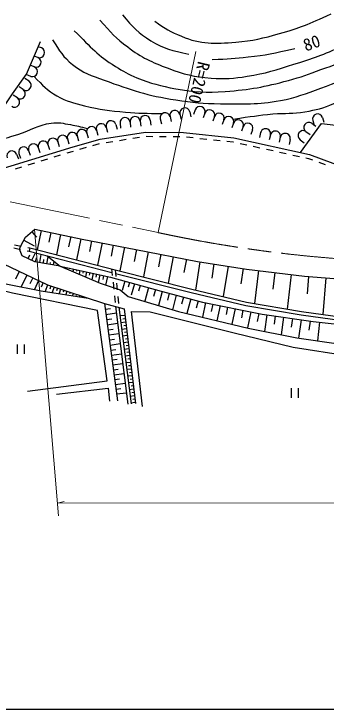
# Model space of a CAD drawing. Units: millimetres, scale not verified. Extents: x 40000 to 680000, y 20000 to 380000.
# Drawn here: x 371105 to 417378, y 205000 to 307950 of the extents above; entities that cross this region are included whole.
import ezdxf
from ezdxf.enums import TextEntityAlignment as Align

# ---------------------------------------------------------------- set-up
doc = ezdxf.new("R2010")
doc.units = ezdxf.units.MM
doc.header["$LTSCALE"] = 1000
doc.linetypes.add('CHAIN', pattern=[18.5, 12, -1.5, 3.5, -1.5])
for name, color, linetype, lineweight in [('M-BGD', 7, 'Continuous', 25), ('M-BMK', 2, 'CHAIN', 13), ('M-STR-HTXT', 7, 'Continuous', 13), ('M-TTL-BAND', 7, 'Continuous', 25)]:
    doc.layers.add(name, color=color, linetype=linetype, lineweight=lineweight)
doc.styles.add('ＭＳ ゴシック', font='')
doc.styles.get('ＭＳ ゴシック').set_extended_font_data('MS Gothic')

msp = doc.modelspace()

# ---------------------------------------------------------------- linework, layer by layer
at = {"layer": 'M-BGD'}
for p, q in [((375175, 302920), (374718, 303091)), ((374651, 301515), (374120, 301713)), ((374127, 300110), (373522, 300335)), ((373602, 298704), (372911, 298962)), ((373347, 297975), (372731, 298403)), ((372490, 296743), (371875, 297172)), ((371634, 295512), (371018, 295940)), ((397158, 293456), (397336, 292728)), ((397991, 293743), (397745, 293035)), ((392787, 292387), (392965, 291659)), ((394244, 292744), (394422, 292015)), ((395701, 293100), (395879, 292371)), ((399408, 293250), (399161, 292541)), ((400824, 292756), (400578, 292048)), ((416832, 292609), (417057, 291894)), ((386221, 291590), (386435, 290872)), ((386836, 291783), (386911, 291037)), ((388328, 291933), (388403, 291187)), ((389821, 292084), (389896, 291337)), ((391313, 292234), (391388, 291488)), ((402241, 292263), (401994, 291554)), ((403657, 291769), (403411, 291061)), ((415251, 291765), (415865, 291335)), ((415401, 292159), (415626, 291444)), ((383346, 290732), (383561, 290014)), ((384783, 291161), (384998, 290443)), ((405074, 291276), (404827, 290567)), ((406490, 290782), (406244, 290074)), ((407674, 290373), (407501, 289643)), ((414389, 290537), (415004, 290106)), ((379034, 289446), (379248, 288727)), ((380471, 289875), (380686, 289156)), ((381909, 290303), (382123, 289585)), ((386744, 289226), (387732, 289377)), ((388720, 289529), (389709, 289680)), ((390698, 289824), (391698, 289816)), ((392698, 289807), (393698, 289799)), ((394698, 289791), (395698, 289782)), ((396695, 289729), (397690, 289626)), ((398685, 289523), (399679, 289420)), ((400674, 289316), (401669, 289213)), ((409133, 290027), (408960, 289297)), ((410593, 289681), (410420, 288951)), ((412052, 289335), (411879, 288605)), ((413528, 289309), (414142, 288878)), ((376159, 288588), (376374, 287869)), ((377597, 289017), (377811, 288298)), ((382823, 288466), (383785, 288740)), ((384767, 288923), (385755, 289074)), ((402663, 289110), (403590, 289014)), ((403590, 289014), (403657, 288999)), ((404633, 288782), (405609, 288566)), ((406585, 288349), (407562, 288133)), ((371847, 287301), (372062, 286582)), ((373285, 287730), (373499, 287011)), ((374722, 288159), (374936, 287440)), ((378982, 287352), (379939, 287642)), ((380900, 287918), (381861, 288192)), ((408538, 287916), (409514, 287700)), ((410490, 287483), (411467, 287267)), ((371515, 287172), (371782, 286472)), ((375154, 286190), (376111, 286481)), ((377068, 286771), (378025, 287062)), ((412443, 287050), (413419, 286833)), ((414396, 286617), (414769, 286534)), ((414769, 286534), (415349, 286322)), ((371326, 285029), (372283, 285319)), ((373240, 285610), (374197, 285900)), ((416289, 285980), (417228, 285637)), ((373764, 275693), (374473, 274886)), ((375164, 275861), (374577, 273001)), ((376595, 275568), (376301, 274137)), ((378025, 275274), (377410, 272278)), ((379523, 274967), (379216, 273468)), ((372597, 274453), (374101, 273613)), ((381022, 274659), (380377, 271520)), ((382594, 274351), (382289, 272779)), ((384167, 274046), (383521, 270718)), ((371111, 273285), (372088, 273073)), ((371212, 273775), (372189, 273562)), ((373066, 272860), (373347, 272799)), ((373167, 273350), (373448, 273289)), ((373448, 273289), (373347, 272799)), ((385831, 273723), (385508, 272059)), ((387495, 273400), (386811, 269880)), ((389255, 273058), (388914, 271298)), ((373215, 271722), (373476, 272271)), ((373346, 272799), (385644, 269660)), ((373764, 271461), (374286, 272559)), ((374332, 271229), (374438, 271836)), ((374940, 271123), (375151, 272338)), ((375999, 270939), (376183, 271998)), ((391015, 272717), (390295, 268999)), ((392874, 272357), (392514, 270498)), ((394733, 271996), (393972, 268070)), ((375469, 271031), (375561, 271561)), ((376491, 270853), (376538, 271118)), ((376984, 270767), (377076, 271297)), ((396696, 271616), (396316, 269652)), ((398662, 271246), (398000, 267060)), ((400755, 270915), (400424, 268822)), ((371869, 269825), (371325, 268668)), ((378946, 270384), (378905, 270194)), ((379435, 270277), (379414, 270183)), ((379924, 270171), (379841, 269792)), ((380412, 270065), (380371, 269876)), ((380901, 269959), (380777, 269391)), ((381389, 269853), (381328, 269568)), ((381878, 269746), (381713, 268989)), ((385589, 270190), (385693, 269195)), ((386106, 270058), (386209, 269063)), ((402847, 270584), (402136, 266084)), ((405098, 270229), (404742, 267979)), ((407356, 269935), (406760, 265070)), ((373026, 269281), (372202, 267530)), ((373901, 268869), (373489, 267994)), ((382367, 269640), (382284, 269261)), ((382855, 269534), (382649, 268587)), ((383344, 269428), (383241, 268954)), ((383832, 269321), (383585, 268185)), ((384401, 269198), (384277, 268630)), ((384969, 269074), (384692, 267802)), ((409789, 269636), (409490, 267204)), ((412221, 269338), (411596, 264243)), ((414771, 269053), (414573, 266494)), ((417330, 268855), (416910, 263439)), ((374776, 268458), (374160, 267148)), ((375431, 268150), (375123, 267495)), ((376086, 267844), (375764, 266860)), ((376578, 267683), (376417, 267191)), ((385796, 268200), (385899, 267206)), ((386312, 268069), (386415, 267074)), ((387553, 268384), (387159, 266968)), ((388261, 268187), (388064, 267479)), ((388969, 267990), (388494, 266283)), ((389822, 267753), (389585, 266899)), ((377069, 267522), (376800, 266698)), ((377545, 267366), (377410, 266955)), ((378020, 267211), (377801, 266542)), ((378495, 267056), (378386, 266721)), ((378970, 266900), (378802, 266386)), ((379445, 266745), (379361, 266488)), ((391059, 267409), (390496, 265387)), ((392070, 267128), (391788, 266117)), ((393081, 266849), (392535, 264769)), ((379921, 266589), (379803, 266230)), ((380396, 266434), (380337, 266254)), ((380871, 266278), (380804, 266074)), ((381346, 266123), (381313, 266021)), ((386002, 266211), (386105, 265216)), ((386519, 266079), (386622, 265085)), ((394121, 266576), (393848, 265536)), ((395162, 266303), (394595, 264144)), ((396241, 266020), (395958, 264941)), ((397321, 265737), (396753, 263574)), ((384522, 265084), (386476, 250672)), ((386165, 264640), (387976, 250132)), ((398402, 265453), (398118, 264372)), ((399489, 265195), (399055, 263030)), ((400572, 264978), (400354, 263895)), ((401654, 264761), (401205, 262521)), ((384639, 264221), (385411, 264326)), ((384743, 263449), (386288, 263659)), ((386682, 264500), (388472, 250194)), ((402774, 264536), (402550, 263416)), ((403894, 264312), (403429, 261994)), ((405053, 264079), (404820, 262921)), ((406211, 263847), (405731, 261450)), ((407410, 263607), (407169, 262408)), ((384847, 262685), (385611, 262789)), ((387560, 263302), (386843, 263217)), ((387619, 262805), (387260, 262763)), ((408615, 263402), (408249, 260937)), ((409847, 263219), (409664, 261987)), ((411079, 263037), (410695, 260443)), ((412376, 262845), (412184, 261548)), ((413674, 262653), (413271, 259935)), ((384951, 261921), (386479, 262128)), ((387678, 262308), (386967, 262224)), ((387736, 261812), (387381, 261770)), ((415032, 262451), (414831, 261093)), ((416396, 262285), (416096, 259535)), ((385053, 261165), (385809, 261268)), ((385156, 260409), (386668, 260614)), ((387795, 261315), (387091, 261232)), ((387854, 260819), (387502, 260777)), ((385257, 259661), (386005, 259762)), ((387913, 260322), (387215, 260240)), ((387971, 259826), (387623, 259785)), ((371589, 258993), (371589, 257593)), ((372639, 258993), (372639, 257593)), ((385359, 258913), (386855, 259116)), ((388030, 259329), (387340, 259248)), ((388089, 258833), (387743, 258792)), ((385459, 258172), (386199, 258273)), ((385559, 257432), (387040, 257633)), ((388147, 258336), (387464, 258255)), ((388206, 257840), (387864, 257799)), ((385659, 256699), (386391, 256799)), ((388265, 257343), (387588, 257263)), ((388382, 256350), (387712, 256271)), ((388323, 256846), (387985, 256806)), ((385758, 255967), (387223, 256166)), ((385856, 255242), (386581, 255340)), ((388499, 255357), (387836, 255278)), ((388441, 255853), (388106, 255814)), ((385955, 254517), (387404, 254714)), ((388617, 254364), (387960, 254286)), ((388558, 254860), (388226, 254821)), ((386052, 253800), (386769, 253897)), ((386149, 253083), (387584, 253277)), ((388734, 253371), (388085, 253294)), ((388675, 253867), (388347, 253828)), ((386246, 252373), (386955, 252469)), ((388851, 252378), (388209, 252302)), ((388793, 252874), (388468, 252836)), ((412178, 252514), (412178, 251114)), ((413228, 252514), (413228, 251114)), ((386342, 251663), (387761, 251856)), ((388969, 251384), (388333, 251309)), ((388910, 251881), (388589, 251843)), ((389086, 250391), (388457, 250317)), ((389027, 250888), (388710, 250850))]:
    msp.add_line(p, q, dxfattribs=at)
for points in [[(364214, 286145), (370916, 296134), (372951, 299019), (375046, 303848)], [(413559, 287417), (416687, 291731), (419663, 291397), (423520, 292612)], [(328142, 289824), (334622, 288882), (345260, 287904), (351625, 286913), (363790, 284577), (367595, 284523), (379882, 288252), (383900, 289397), (390604, 290425), (396258, 290378), (403686, 289607), (414937, 287111), (420100, 285228), (429849, 279519), (435224, 276512), (439543, 274861)], [(351386, 280085), (361627, 278582), (367324, 271962), (376073, 267848), (384522, 265084), (387443, 264295), (389105, 250232)], [(312669, 276481), (316581, 277952), (333193, 277315), (339024, 276130), (345766, 274369), (352447, 271939), (357518, 270815), (365536, 269024), (370152, 267930), (375133, 266959), (382128, 265867)], [(373137, 252087), (384942, 253588), (383521, 264050), (370910, 266600), (352151, 271137), (343426, 273960), (335214, 276167), (312983, 276492), (301952, 276098)], [(377969, 270596), (374208, 271250), (372339, 272138), (371936, 273106), (372109, 273580), (372830, 274871), (374185, 276063), (381240, 274614), (389183, 273072), (398340, 271297), (405582, 270152), (414155, 269101), (422285, 268470), (433549, 268097), (442143, 268097), (449250, 268522)], [(373448, 273289), (386298, 270009), (397474, 267184), (405583, 265271), (413752, 263874), (421253, 262842), (429240, 262052), (436316, 261596), (442203, 261470)], [(376038, 272112), (377969, 270596), (385433, 268973), (392909, 266894), (399053, 265282), (407907, 263507), (415476, 262386), (430572, 260740), (437797, 260384), (442679, 260309)], [(377969, 270596), (383879, 268059), (386879, 267112), (388064, 266125), (395486, 263874), (405830, 261426), (413055, 259966), (425057, 258268)], [(386161, 269528), (386175, 269524), (397355, 266699), (405483, 264781), (413676, 263380), (421195, 262345), (429200, 261554), (436295, 261097), (442237, 260969)], [(390187, 249790), (388549, 263889), (391280, 263835), (403743, 260724), (412483, 258588), (420757, 257321), (425576, 256612), (441025, 255432), (443129, 251891), (442616, 249632), (420649, 245783)], [(377435, 251620), (385100, 252538), (385280, 250616)]]:
    msp.add_lwpolyline(points, dxfattribs=at)
for centre, start, end in [((374913, 302218), 249.53773, 69.53773), ((374389, 300812), 249.53773, 69.53773), ((373864, 299407), 249.53773, 69.53773), ((372918, 297359), 235.18755, 55.18755), ((372062, 296128), 235.18755, 55.18755), ((371206, 294896), 235.18755, 55.18755), ((394973, 292922), 13.74491, 193.74491), ((396430, 293278), 13.74491, 193.74491), ((398700, 293496), 340.79367, 160.79367), ((400116, 293003), 340.79367, 160.79367), ((387582, 291858), 5.74866, 185.74866), ((389074, 292009), 5.74866, 185.74866), ((390567, 292159), 5.74866, 185.74866), ((393515, 292565), 13.74491, 193.74491), ((401533, 292509), 340.79367, 160.79367), ((402949, 292016), 340.79367, 160.79367), ((416116, 292384), 17.47477, 197.47477), ((384065, 290947), 16.61665, 196.61665), ((385502, 291376), 16.61665, 196.61665), ((404366, 291522), 340.79367, 160.79367), ((405782, 291029), 340.79367, 160.79367), ((414820, 291151), 54.95807, 234.95807), ((379753, 289660), 16.61665, 196.61665), ((381190, 290089), 16.61665, 196.61665), ((382627, 290518), 16.61665, 196.61665), ((408403, 290200), 346.66489, 166.66489), ((409863, 289854), 346.66489, 166.66489), ((413959, 289923), 54.95807, 234.95807), ((376878, 288802), 16.61665, 196.61665), ((378315, 289231), 16.61665, 196.61665), ((411323, 289508), 346.66489, 166.66489), ((372566, 287515), 16.61665, 196.61665), ((374003, 287944), 16.61665, 196.61665), ((375441, 288373), 16.61665, 196.61665), ((370814, 286904), 20.9245, 200.9245)]:
    msp.add_arc(centre, 750, start, end, dxfattribs=at)
for points, knots in [([(387195, 307833), (388800, 305946), (389504, 305147), (391404, 303984), (393399, 302762), (394508, 302539), (397049, 301982)], [0, 0, 0, 0, 1, 1, 1, 2, 2, 2, 2]), ([(391996, 306884), (393567, 305699), (394304, 305315), (395944, 304634), (398865, 303420), (400842, 303525), (403997, 303765), (406567, 303961), (407984, 304358), (410472, 305029), (413564, 305863), (414667, 306407), (418131, 307950)], [0, 0, 0, 0, 1, 1, 1, 2, 2, 2, 3, 3, 3, 4, 4, 4, 4]), ([(383863, 307042), (385532, 305097), (386186, 304404), (387969, 303055), (390081, 301457), (391487, 300820), (393970, 299896), (396357, 299008), (397786, 298632), (400326, 298436), (402420, 298274), (403620, 298386), (405695, 298712), (408448, 299144), (409944, 299660), (412604, 300489), (415432, 301369), (417005, 301929), (419711, 303134), (422079, 304189), (422897, 304622), (425633, 306134)], [0, 0, 0, 0, 1, 1, 1, 2, 2, 2, 3, 3, 3, 4, 4, 4, 5, 5, 5, 6, 6, 6, 7, 7, 7, 7]), ([(380062, 305457), (382670, 302862), (383473, 301823), (386162, 300182), (387357, 299452), (388014, 298990), (389320, 298484), (391501, 297640), (392787, 297302), (395084, 296865), (397906, 296329), (399562, 296270), (402427, 296471), (406127, 296729), (408196, 297152), (411784, 298089), (413704, 298591), (414731, 299043), (416601, 299708), (418601, 300419), (419759, 300729), (421694, 301603), (424092, 302687), (424914, 303263), (427537, 304959)], [0, 0, 0, 0, 1, 1, 1, 2, 2, 2, 3, 3, 3, 4, 4, 4, 5, 5, 5, 6, 6, 6, 7, 7, 7, 8, 8, 8, 8]), ([(376830, 304098), (377895, 302370), (378391, 301625), (379807, 300454), (381375, 299157), (382569, 298850), (384478, 298144), (388515, 296652), (390847, 295870), (395102, 295219), (397667, 294826), (399127, 294654), (401723, 294654), (405195, 294654), (407189, 294475), (410602, 295116), (413014, 295569), (414303, 296117), (416607, 296964), (418882, 297800), (420152, 298310), (422304, 299427), (425151, 300906), (426108, 301709), (429130, 303995)], [0, 0, 0, 0, 1, 1, 1, 2, 2, 2, 3, 3, 3, 4, 4, 4, 5, 5, 5, 6, 6, 6, 7, 7, 7, 8, 8, 8, 8]), ([(400488, 301212), (403008, 301294), (403749, 301342), (405826, 301571), (408558, 301873), (409510, 302109), (412754, 302803)], [0, 0, 0, 0, 1, 1, 1, 2, 2, 2, 2]), ([(403610, 292371), (406421, 292792), (407194, 292921), (409506, 293135), (411353, 293305), (412421, 293111), (414244, 293450), (415947, 293767), (416927, 293965), (418508, 294674), (421625, 296073), (423119, 297352), (426009, 299175), (428346, 300649), (429102, 301146), (431931, 303044)], [0, 0, 0, 0, 1, 1, 1, 2, 2, 2, 3, 3, 3, 4, 4, 4, 5, 5, 5, 5]), ([(374105, 298697), (375436, 297274), (375983, 296682), (377488, 295819), (378965, 294973), (379942, 294771), (381594, 294358), (383911, 293779), (385256, 293624), (387634, 293411), (389785, 293218), (390563, 293211), (393159, 293225)], [0, 0, 0, 0, 1, 1, 1, 2, 2, 2, 3, 3, 3, 4, 4, 4, 4]), ([(367636, 288975), (369588, 289470), (370124, 289615), (371699, 290092), (373650, 290684), (374613, 291522), (376634, 291790), (377738, 291937), (378377, 291733), (379477, 291553), (380484, 291389), (380849, 291291), (382021, 290959)], [0, 0, 0, 0, 1, 1, 1, 2, 2, 2, 3, 3, 3, 4, 4, 4, 4])]:
    msp.add_open_spline(points, degree=3, knots=knots, dxfattribs=at)
at = {"layer": 'M-BMK'}
msp.add_line((370552, 280131), (392497, 275559), dxfattribs=at)
msp.add_arc((434025, 468196), 197063, 257.83467, 276.53609, dxfattribs=at)
at = {"layer": 'M-STR-HTXT'}
for p, q in [((392497, 275559), (398082, 302361)), ((374167, 276047), (377729, 233644)), ((377572, 235508), (378572, 235759)), ((377572, 235508), (537223, 235615))]:
    msp.add_line(p, q, dxfattribs=at)
at = {"layer": 'M-TTL-BAND'}
msp.add_line((40000, 205000), (579000, 205000), dxfattribs=at)

# ---------------------------------------------------------------- texts
at = {"layer": 'M-BGD', "style": 'ＭＳ ゴシック'}
msp.add_text('80', height=1833, rotation=19.885, dxfattribs=at).set_placement((415237, 303656), align=Align.MIDDLE_CENTER)
at = {"layer": 'M-STR-HTXT', "style": 'ＭＳ ゴシック'}
msp.add_text('R=200', height=1833, rotation=256.321, dxfattribs=at).set_placement((398569, 297791), align=Align.MIDDLE_CENTER)

doc.saveas('drawing.dxf')
